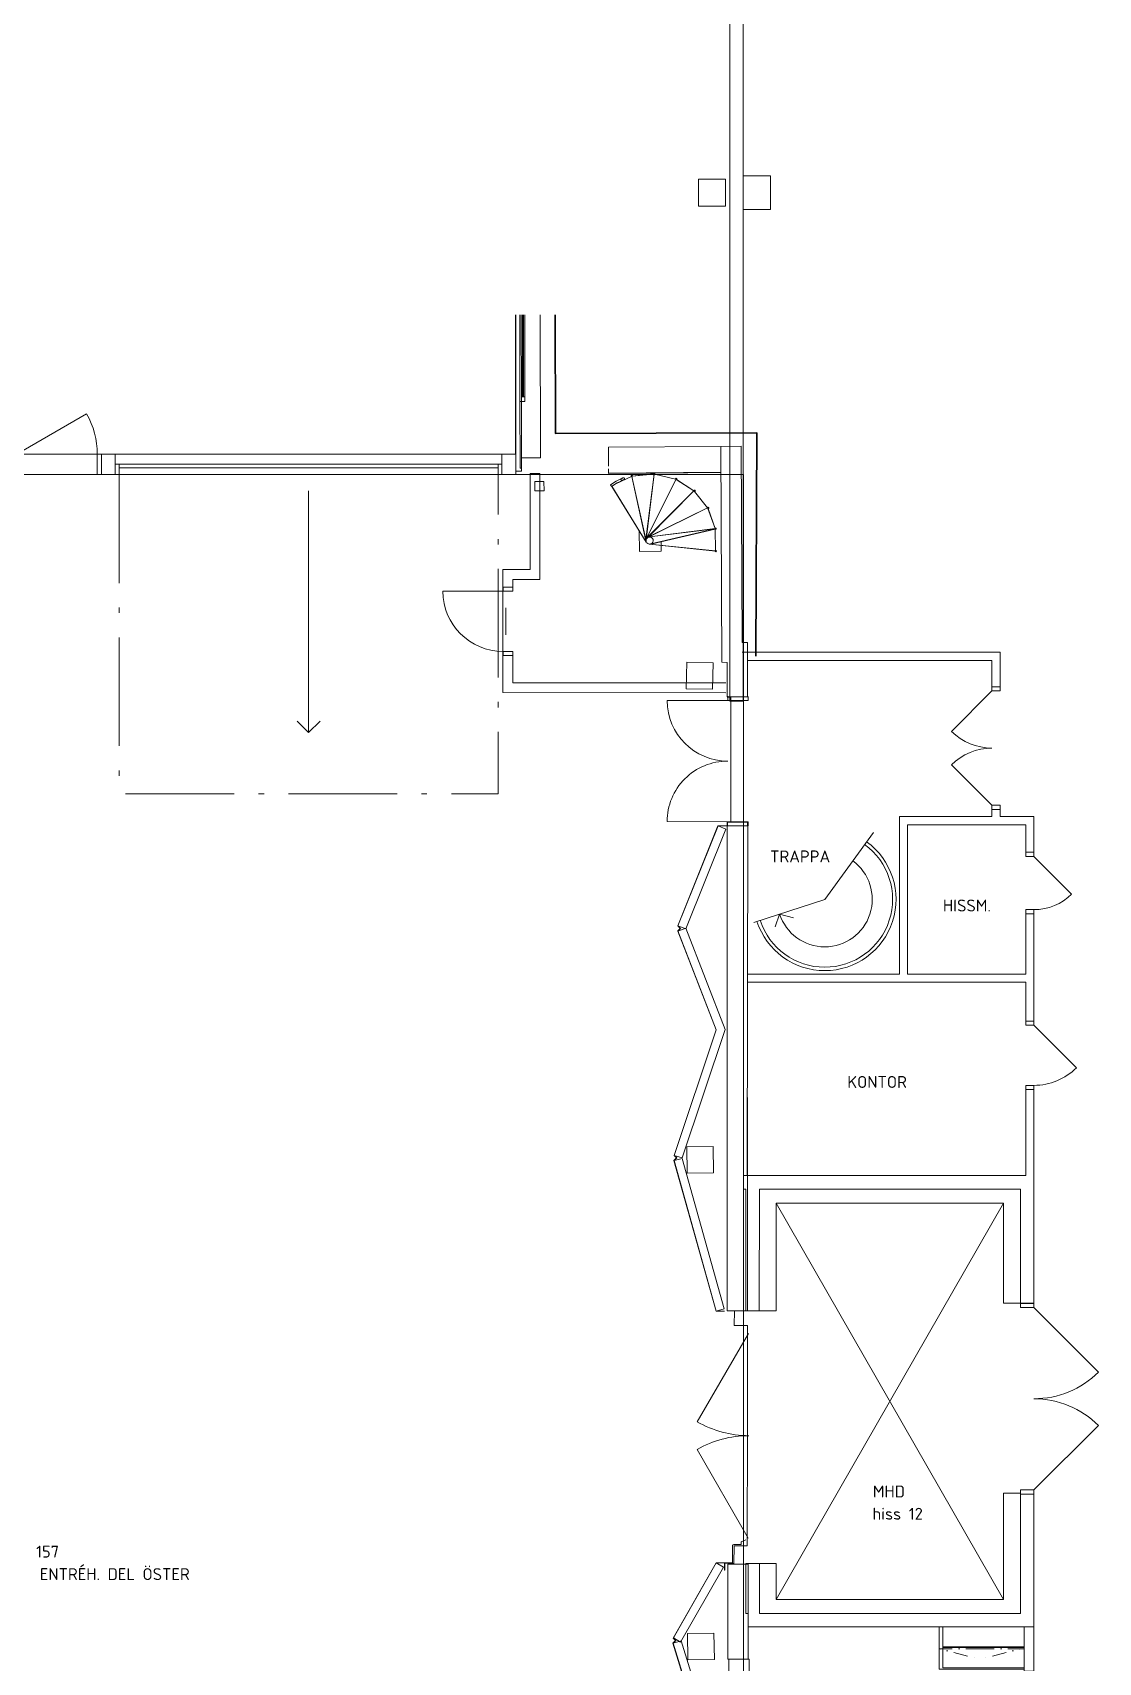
# Model space of a CAD drawing. Header units: millimetres. Extents: x -106764 to 80178, y -104573 to 57950.
# Drawn here: x 60672 to 76377, y 15084 to 39096 of the extents above; entities that cross this region are included whole.
import ezdxf

# ---------------------------------------------------------------- set-up
doc = ezdxf.new("R2010")
doc.units = ezdxf.units.MM
doc.header["$LTSCALE"] = 100
doc.linetypes.add('3 Punktstreckad kort', pattern=[4.1, 2.1, -1, 0, -1])
doc.linetypes.add('IMPORT-A_PSTRECK_4', pattern=[24, 16, -3.6, 0.8, -3.6])
for name, color, linetype, lineweight in [('A-------EMN', 10, 'Continuous', 35), ('A-------T--', 1, 'Continuous', 13), ('A----004E-N', 4, 'Continuous', 13), ('A-27C---E-N', 7, 'Continuous', 18), ('A-27C---EJN', 1, 'Continuous', 9), ('A-27D---E-N', 7, 'Continuous', 9), ('A-42D--BE-N', 1, 'Continuous', 9), ('A-42D--CE-E', 1, 'Continuous', 13), ('A-42D--CE-N', 1, 'Continuous', 9), ('A-42E---E-N', 7, 'Continuous', 9), ('A-43----EM-', 130, 'IMPORT-A_PSTRECK_4', 9), ('A-43CB--E-N', 3, 'Continuous', 18), ('A-44B---E-N', 1, 'Continuous', 9), ('A-45CA--E-N', 1, 'Continuous', 9), ('A-46B--BE-N', 1, 'Continuous', 9), ('A-46B--BEMN', 1, '3 Punktstreckad kort', 9), ('A-71----E--', 1, 'Continuous', 0), ('A-A-NTA-T2N', 1, 'Continuous', 13), ('A-STOMME', 3, 'Continuous', 9), ('A-YTTER', 3, 'Continuous', 9)]:
    doc.layers.add(name, color=color, linetype=linetype, lineweight=lineweight)
doc.styles.add('ISOCPEUR_1', font='isocpeur.ttf', dxfattribs={"height": 500.025001})

# ---------------------------------------------------------------- blocks, each defined once
blk = doc.blocks.new('A-40_P0010_Ej modellerat_dwg_Basic Wall _ Wall-300mm Sw - ___-1214158-A-40-P-010-10184502-A-40_P0010')
at = {"layer": 'A-27C---EJN'}
for p, q in [((329661, 173966), (329649, 175623)), ((329649, 174949), (329656, 173966))]:
    blk.add_line(p, q, dxfattribs=at)
at = {"layer": 'A-27C---EJN', "flags": 128}
blk.add_lwpolyline([(329649, 174953), (329644, 175623), (329649, 175623), (329708, 175624)], dxfattribs=at)
blk = doc.blocks.new('A-40_P0010_Ej modellerat_dwg_Innerdörr standard - D10H-3700372-A-40-P-010-10184559-A-40_P0010')
at = {"layer": 'A-42D--CE-N'}
blk.add_line((430, 72), (492, 72), dxfattribs=at)
at = {"layer": 'A-42D--CE-N', "flags": 128}
for points in [[(492, -73), (430, -73), (430, 72), (430, 957)], [(-518, 72), (-455, 72), (-455, -73), (-518, -73)]]:
    blk.add_lwpolyline(points, dxfattribs=at)
at = {"layer": 'A-42D--CE-N'}
blk.add_arc((430, 72), 885, 90, 180, dxfattribs=at)
blk = doc.blocks.new('A-40_P0010_Ej modellerat_dwg_Parinnerdörr - D28 BEF-1653092-A-40-P-010-10184560-A-40_P0010')
at = {"layer": 'A-42D--CE-E'}
for p, q in [((-1355, 100), (-406, 1049)), ((1330, 100), (381, 1049))]:
    blk.add_line(p, q, dxfattribs=at)
for centre, radius, start, end in [((-1355, 100), 1343, 360, 45), ((1330, 100), 1342, 135, 180)]:
    blk.add_arc(centre, radius, start, end, dxfattribs=at)
at = {"layer": 'A-42D--CE-N', "flags": 128}
for points in [[(-1416, 100), (-1355, 100), (-1355, -100), (-1418, -100)], [(1392, 100), (1330, 100), (1330, -100), (1392, -100)]]:
    blk.add_lwpolyline(points, dxfattribs=at)
blk = doc.blocks.new('A-40_P0010_Ej modellerat_dwg_Innerdörr standard - D10 BEF-1636175-A-40-P-010-10184557-A-40_P0010')
at = {"layer": 'A-42D--CE-E'}
blk.add_line((430, -60), (-196, -686), dxfattribs=at)
blk.add_arc((430, -60), 885, 180, 225, dxfattribs=at)
at = {"layer": 'A-42D--CE-N', "flags": 128}
for points in [[(-518, -60), (-455, -60), (-455, 60), (-518, 60)], [(492, -60), (430, -60), (430, 60), (492, 60)]]:
    blk.add_lwpolyline(points, dxfattribs=at)
blk = doc.blocks.new('A-40_P0010_Ej modellerat_dwg_Innerdörr standard - D9 BEF-1636543-A-40-P-010-10184561-A-40_P0010')
at = {"layer": 'A-42D--CE-E'}
blk.add_line((380, -60), (-175, -615), dxfattribs=at)
blk.add_arc((380, -60), 785, 180, 225, dxfattribs=at)
at = {"layer": 'A-42D--CE-N', "flags": 128}
for points in [[(-468, -60), (-405, -60), (-405, 60), (-468, 60)], [(442, -60), (380, -60), (380, 60), (442, 60)]]:
    blk.add_lwpolyline(points, dxfattribs=at)
blk = doc.blocks.new('A-40_P0010_Ej modellerat_dwg_Parinnerdörr - D18 BEF-1652791-A-40-P-010-10184562-A-40_P0010')
at = {"layer": 'A-42D--CE-E'}
for p, q in [((-855, 60), (-259, 656)), ((830, 60), (234, 656))]:
    blk.add_line(p, q, dxfattribs=at)
for centre, radius, start, end in [((-855, 60), 843, 360, 45), ((830, 60), 842, 135, 180)]:
    blk.add_arc(centre, radius, start, end, dxfattribs=at)
at = {"layer": 'A-42D--CE-N', "flags": 128}
for points in [[(-916, 60), (-855, 60), (-855, -60), (-918, -60)], [(892, 60), (830, 60), (830, -60), (892, -60)]]:
    blk.add_lwpolyline(points, dxfattribs=at)
blk = doc.blocks.new('A-40_P0010_Ej modellerat_dwg_Parinnerdörr - PD19B-2639822-A-40-P-010-10184596-A-40_P0010')
at = {"layer": 'A-42D--CE-N'}
for p, q in [((-966, 150), (-905, 150)), ((880, 150), (942, 150))]:
    blk.add_line(p, q, dxfattribs=at)
at = {"layer": 'A-42D--CE-N', "flags": 128}
for points in [[(-968, -150), (-905, -150), (-905, 150), (-905, 1042)], [(942, -150), (880, -150), (880, 150), (880, 1042)]]:
    blk.add_lwpolyline(points, dxfattribs=at)
at = {"layer": 'A-42D--CE-N'}
for centre, radius, start, end in [((-905, 150), 893, 360, 90), ((880, 150), 892, 90, 180)]:
    blk.add_arc(centre, radius, start, end, dxfattribs=at)
blk = doc.blocks.new('A-40_P0010_Ej modellerat_dwg_Bänkskiva - d620-4754109-A-40-P-010-10184753-A-40_P0010')
at = {"layer": 'A-46B--BE-N', "flags": 128}
blk.add_lwpolyline([(0, 0), (0, -620), (1250, -620)], dxfattribs=at)
blk = doc.blocks.new('A-40_P0010_Ej modellerat_dwg_Skåp-VS-1 lucka - b600 h704-4743892-A-40-P-010-10184755-A-40_P0010')
at = {"layer": 'A-46B--BEMN'}
blk.add_line((-255, 0), (345, 0), dxfattribs=at)
at = {"layer": 'A-46B--BEMN', "flags": 128}
blk.add_lwpolyline([(345, -320), (-255, -320), (324, -475)], dxfattribs=at)
blk = doc.blocks.new('A-40_P0010_Ej modellerat_dwg_Skåp-VS-1 lucka - b600 h704-4744138-A-40-P-010-10184756-A-40_P0010')
at = {"layer": 'A-46B--BEMN'}
blk.add_line((-255, 0), (345, 0), dxfattribs=at)
at = {"layer": 'A-46B--BEMN', "flags": 128}
blk.add_lwpolyline([(345, 320), (-255, 320), (324, 475)], dxfattribs=at)
blk = doc.blocks.new('A-40_P0010_Ej modellerat_dwg_Skåp-PB-VS - h704-4746420-A-40-P-010-10184757-A-40_P0010')
at = {"layer": 'A-46B--BEMN'}
blk.add_line((20, -320), (70, -320), dxfattribs=at)

msp = doc.modelspace()

# ---------------------------------------------------------------- linework, layer by layer
at = {"layer": 'A-------EMN'}
msp.add_line((74082.6, 15306.5), (75282.6, 15306.5), dxfattribs=at)
at = {"layer": 'A-------EMN', "flags": 128}
msp.add_lwpolyline([(71329.4, 29907), (71342.4, 33199.8), (68378.7, 33189.6), (68372.6, 34938.4)], dxfattribs=at)
at = {"layer": 'A----004E-N'}
msp.add_line((67643, 30622.2), (67643, 30222.2), dxfattribs=at)
at = {"layer": 'A----004E-N', "flags": 128}
msp.add_lwpolyline([(75282.6, 15006.5), (74082.6, 15006.5), (74082.6, 15606.5)], dxfattribs=at)
at = {"layer": 'A-27C---E-N', "flags": 128}
for points in [[(70826.4, 29818.7), (70907.1, 29817), (70908.4, 29310.4), (71208.4, 29311.1), (71206.4, 30110.6), (71125.3, 30112.4), (71114.9, 33000.8), (70814.9, 32998.7)], [(61688, 32585.8), (61888, 32585.8), (61888, 32885.8), (61688, 32885.8)], [(67588, 32585.8), (67794.7, 32585.8), (67794.7, 32885.8), (67588, 32885.8)], [(71228.7, 7297.7), (71228.7, 15134), (70928.7, 15134), (70928.7, 7297.7)]]:
    msp.add_lwpolyline(points, close=True, dxfattribs=at)
for points in [[(71205.6, 27407.5), (71205.6, 27465.7), (70905.6, 27465.7)], [(71012.3, 20264.6), (71205.6, 20264.6), (71205.6, 23405.7)], [(71214.3, 15806.5), (71214.3, 16534), (70914.3, 16534), (70914.3, 15134), (71214.3, 15134), (71214.3, 15606.5)]]:
    msp.add_lwpolyline(points, dxfattribs=at)
at = {"layer": 'A-27C---EJN'}
msp.add_line((67853.7, 33661.9), (67853.2, 34938.4), dxfattribs=at)
at = {"layer": 'A-27C---EJN', "flags": 128}
for points in [[(68153.2, 34938.4), (68153.9, 32829), (67873.9, 32828.9)], [(69158.5, 32707), (69156.5, 32987), (70814.9, 32998.7)]]:
    msp.add_lwpolyline(points, dxfattribs=at)
at = {"layer": 'A-27D---E-N', "flags": 128}
for points in [[(70310.8, 29818.9), (70302.5, 29429), (70692.4, 29420.6), (70700.8, 29810.5)], [(70312.4, 22682), (70317.7, 22292.1), (70707.6, 22297.3), (70702.4, 22687.3)], [(70322.6, 15512), (70327.8, 15122.1), (70717.8, 15127.3), (70712.5, 15517.3)]]:
    msp.add_lwpolyline(points, close=True, dxfattribs=at)
at = {"layer": 'A-27D---E-N'}
msp.add_lwpolyline([(70905.5, 20265.1), (70905.5, 27465.7)], dxfattribs=at)
at = {"layer": 'A-27D---E-N', "flags": 128}
msp.add_lwpolyline([(70905.5, 20265.1), (71180.5, 20264.9), (71183.1, 22056.5), (71147.6, 22056.5), (71147.6, 22256.5), (71203.5, 22256.5), (71213, 27407.5), (70911.6, 27408.1)], dxfattribs=at)
at = {"layer": 'A-42D--BE-N'}
for p, q in [((67789, 34938.4), (67789.7, 32885.8)), ((67794.6, 32885.8), (67794, 34938.4)), ((67873.2, 34938.4), (67873.6, 33732))]:
    msp.add_line(p, q, dxfattribs=at)
at = {"layer": 'A-42D--BE-N', "flags": 128}
for points in [[(67923.6, 33732), (67873.6, 33732), (67873.7, 33662), (67923.7, 33662), (67923.6, 33732), (67923.2, 34938.4)], [(67891.2, 34938.4), (67891.6, 33732), (67905.6, 33732), (67905.2, 34938.4)], [(67874, 32677.1), (67873.7, 33662), (67853.7, 33661.9), (67854, 32677.1), (67874, 32677.1), (67874, 32634.6), (67794.7, 32634.5)]]:
    msp.add_lwpolyline(points, dxfattribs=at)
at = {"layer": 'A-42D--CE-N'}
for p, q in [((64738, 32346.8), (64738, 28782.8)), ((71220.2, 19932.2), (70466.3, 18630.7)), ((71205, 18405.2), (71207.1, 19910.8)), ((71202.9, 16938.4), (71205, 18401.1)), ((71215.9, 16917), (70465.7, 18220.6))]:
    msp.add_line(p, q, dxfattribs=at)
at = {"layer": 'A-42D--CE-N', "flags": 128}
for points in [[(60378, 32585.8), (60440.5, 32585.8), (60440.5, 32885.8), (61466.8, 33478.3)], [(61688, 32885.8), (61625.5, 32885.8), (61625.5, 32585.8), (61688, 32585.8)], [(61888, 32585.8), (61945.5, 32585.8), (61945.5, 32735.8), (61888, 32735.8)], [(67588, 32585.8), (67530.5, 32585.8), (67530.5, 32735.8), (67530.5, 32685.8), (61945.5, 32685.8), (61945.5, 32735.8), (67530.5, 32735.8), (67588, 32735.8)], [(64907.7, 28952.5), (64738, 28782.8), (64568.3, 28952.5)], [(71207.1, 19914.6), (71207.3, 20049.6), (71012, 20049.9), (71012.3, 20264.9)], [(70987.4, 16804.9), (70987.1, 16539.9), (71007.1, 16539.9), (71007.4, 16799.9), (71202.7, 16799.6), (71202.9, 16934.6)], [(71182.9, 16891.8), (71112.5, 16859.2), (71112.4, 16819.7), (71002.4, 16819.9)]]:
    msp.add_lwpolyline(points, dxfattribs=at)
msp.add_lwpolyline([(70872.9, 16445.1), (70873.1, 16545.1), (70987.1, 16544.9), (70987.1, 16548.9), (70869.1, 16549.1), (70868.9, 16445.1)], close=True, dxfattribs=at)
at = {"layer": 'A-42D--CE-N'}
for centre, radius, start, end in [((60440.5, 32885.8), 1185, 0, 30), ((71227.2, 19932.2), 1507.6, 239.68866, 269.91905), ((71222.9, 16917), 1507.6, 89.91905, 120.14944), ((71002.4, 16804.9), 15, 89.91905, 179.91905)]:
    msp.add_arc(centre, radius, start, end, dxfattribs=at)
at = {"layer": 'A-42E---E-N'}
msp.add_line((71214.3, 15806.5), (71214.3, 15606.5), dxfattribs=at)
at = {"layer": 'A-43----EM-', "flags": 128}
msp.add_lwpolyline([(61945.5, 32585.8), (61945.5, 27882.8), (67530.5, 27882.8), (67530.5, 32585.8)], dxfattribs=at)
at = {"layer": 'A-43CB--E-N'}
for p, q in [((70868.5, 20260.8), (70744.7, 20260.8)), ((75427.6, 20376.5), (75227.6, 20376.5)), ((70114.3, 15444.5), (70744.1, 16549.4)), ((75427.6, 15606.5), (71214.3, 15606.5))]:
    msp.add_line(p, q, dxfattribs=at)
at = {"layer": 'A-43CB--E-N', "flags": 128}
for points in [[(68148, 31040.8), (68148, 32602.9), (68003, 32602.9), (68003, 31185.8), (67603, 31185.8), (67603, 30927.2), (67748, 30927.2), (67748, 31040.8)], [(70295.2, 25892.4), (70885.2, 27362.4), (70771.5, 27408), (70181.5, 25938)]]:
    msp.add_lwpolyline(points, close=True, dxfattribs=at)
for points in [[(70885.5, 29514.5), (67748, 29517.2), (67748, 29917.2), (67603, 29917.2), (67603, 29372.3), (70885.3, 29369.5)], [(71207.1, 29847), (74807.6, 29847), (74807.6, 29459), (74927.6, 29459), (74927.6, 29967), (71125.9, 29967), (71125.9, 29966.1), (71206.8, 29964.2)], [(71208.7, 25106.5), (75307.6, 25106.5), (75307.6, 24533.2), (75427.6, 24533.2), (75427.6, 26112.1), (75307.6, 26112.1), (75307.6, 25226.5), (73564.6, 25226.5), (73564.6, 27426.5), (75307.6, 27426.5), (75307.6, 27022.1), (75427.6, 27022.1), (75427.6, 27546.5), (74927.6, 27546.5), (74927.6, 27649), (74807.6, 27649), (74807.6, 27546.5)], [(70181.5, 25859.5), (70220.7, 25898.8), (70181.5, 25938), (70771.5, 27408), (70768.7, 27409.1), (70177.2, 25935.3), (70213.6, 25898.8), (70177.2, 25862.3), (70742.9, 24404.4), (70123.5, 22552), (70158.9, 22516.7), (70122, 22479.6), (70742.4, 20257.8), (70868.5, 20257.8)], [(70905.6, 27410.9), (70771.5, 27411), (70771.5, 27408), (70905.6, 27407.9)], [(74807.6, 27546.5), (73444.6, 27546.5), (73444.6, 25226.5), (71208.9, 25226.5)], [(70746.1, 24404.4), (70181.5, 25859.5), (70295.7, 25903.8), (70876.3, 24407.5), (70243.8, 22516.1), (70127.6, 22554.9), (70746.1, 24404.4), (70127.6, 22554.9), (70162.5, 22520.2), (70166, 22516.7), (70126, 22476.5), (70744.7, 20260.8), (70862.7, 20293.7), (70244, 22509.5), (70126, 22476.5)], [(71180.5, 20264.7), (71380.5, 20264.4), (71383.1, 22056.5), (75227.6, 22056.5), (75227.6, 20374), (75427.6, 20374), (75427.6, 22256.5), (75427.6, 23523.2), (75307.6, 23523.2), (75307.6, 22256.5), (71203.5, 22256.5)], [(75282.6, 15606.5), (75282.6, 14956.5), (75427.6, 14956.5), (75427.6, 17564), (75227.6, 17564), (75227.6, 15806.5), (71382.6, 15806.5), (71381.8, 16540), (71181.8, 16539.8), (71182.6, 15806.5), (71214.3, 15806.5)], [(70532.6, 13992.8), (70112, 15366.1), (70152.4, 15406.5), (70114.3, 15444.5), (70220.8, 15383.9), (70850.5, 16488.8), (70744.1, 16549.4), (70868.2, 16549.4), (70868.2, 16552.4), (70742.3, 16552.4), (70109.6, 15442.2), (70145.3, 15406.5), (70108, 15369.1), (70529.6, 13992.5)], [(70532.4, 13991.3), (70112, 15366.1), (70229.2, 15401.9), (70575.1, 14270.8)]]:
    msp.add_lwpolyline(points, dxfattribs=at)
at = {"layer": 'A-44B---E-N'}
for p, q in [((61688, 32885.8), (60378, 32885.8)), ((67588, 32885.8), (61888, 32885.8)), ((71145.1, 32585.8), (48655.5, 32585.8)), ((68003, 32585.8), (67794.7, 32585.8)), ((71145.1, -5950.2), (71145.1, 32585.8)), ((67603, 29917.2), (67603, 30927.2)), ((70987, 16534), (70987.1, 16539.9))]:
    msp.add_line(p, q, dxfattribs=at)
at = {"layer": 'A-44B---E-N', "flags": 128}
msp.add_lwpolyline([(70958.7, 27465.7), (70960.2, 29306.4), (70908.4, 29306.4)], dxfattribs=at)
at = {"layer": 'A-45CA--E-N'}
for p, q in [((69495.4, 32558.1), (69277.7, 32455.5)), ((69823.4, 32593.4), (69508.4, 32561.3)), ((70146.7, 32517.6), (69837.5, 32592.4)), ((70415.8, 32345.2), (70159, 32512)), ((70618.8, 32095.4), (70426.8, 32335.9)), ((70729, 31792.1), (70624.4, 32084.4)), ((69933.5, 31542.1), (69932.8, 31596.3))]:
    msp.add_line(p, q, dxfattribs=at)
at = {"layer": 'A-45CA--E-N', "flags": 128}
for points in [[(68209.2, 32347.5), (68207.4, 32482.5), (68072.4, 32480.7), (68074.2, 32345.7)], [(69361.7, 32532.1), (69271.5, 32487), (69186.2, 32433.2), (69271.5, 32487)], [(69497.2, 32556.7), (69263.9, 32446.8)], [(69504.4, 32543), (69500, 32555.9)], [(69825.7, 32591.6), (69508.1, 32559.3)], [(69828.1, 32576.3), (69828.3, 32589.6)], [(70147.5, 32515.4), (69834.4, 32591.1)], [(70144.5, 32500.2), (70149.5, 32513.8)], [(70414.4, 32343.8), (70156.8, 32511.1)], [(70617.2, 32094.2), (70423, 32337.5)], [(70728.1, 31788.7), (70621.4, 32086.6)], [(69764.2, 31557.8), (70734.4, 31456.5), (70731.2, 31788), (69763.1, 31668.4), (69763.4, 31666.4), (70729.3, 31785.7), (70732.3, 31458.7), (69764.4, 31559.8)]]:
    msp.add_lwpolyline(points, close=True, dxfattribs=at)
for points in [[(69186.2, 32433.2), (69186.5, 32432.8), (69187.4, 32431.6), (69188.8, 32429.6), (69190.5, 32427.1), (69192.6, 32424.1), (69194.9, 32420.9), (69197.1, 32417.8), (69199.2, 32414.8), (69201, 32412.3), (69202.3, 32410.3), (69203.2, 32409.1), (69203.5, 32408.7), (69286.2, 32460.9), (69373.8, 32504.6), (69286.2, 32460.9), (69203.5, 32408.7)], [(69501.5, 32556.5), (69708.6, 31607.5), (69710.6, 31607.9), (69503.3, 32557.3), (69710.6, 31607.7), (69712.2, 31607.9)], [(69829.7, 32589.1), (69709.9, 31626.1), (69711.9, 31625.9), (69831.8, 32590), (69711.9, 31625.6), (69714.4, 31625)], [(70150.8, 32512.8), (69717.3, 31643.2), (69719.1, 31642.3), (70152.5, 32511.6), (69719, 31642.1), (69721.5, 31640.5)], [(69206.1, 32410.5), (69713.6, 31589.5), (69715.3, 31590.6), (69207.9, 32411.5), (69715.4, 31590.4), (69717.6, 31591.4)], [(70418.4, 32346.5), (70417.8, 32347.2), (69729.2, 31656.3), (69730.6, 31654.9), (70417.6, 32344.2), (69730.4, 31654.8), (69732.1, 31652.7)], [(70428.7, 32333.4), (70430.5, 32335.7), (70428.9, 32336.7)], [(70618.7, 32094.9), (69745, 31665.2), (69745.9, 31663.4), (70618.4, 32092.6), (69745.7, 31663.3), (69746.4, 31661.4)], [(69610.6, 31756.2), (69614.7, 31449.5), (69934.7, 31453.8), (69933.5, 31540.1)], [(69781.3, 31563.9), (69781.6, 31562.9), (70727.5, 31784.7), (69781.8, 31563), (69782.3, 31561), (70727.3, 31782.6)], [(71298.5, 25986.6), (72344.6, 26326.5), (73061.7, 27313.5)], [(71612.8, 25922.1), (71678.9, 26110.2), (71884.8, 26055.1)]]:
    msp.add_lwpolyline(points, dxfattribs=at)
at = {"layer": 'A-45CA--E-N'}
for centre, radius, start, end in [((69500.2, 32565.3), 10, 82.77, 262.77), ((69500.2, 32565.3), 10, 262.77, 82.77), ((69830.5, 32598.8), 10, 82.77, 262.77), ((69830.5, 32598.8), 10, 262.77, 82.77), ((70155.7, 32520), 10, 82.77, 262.77), ((70155.7, 32520), 10, 262.77, 82.77), ((70427, 32345.3), 10, 82.77, 262.77), ((70427, 32345.3), 10, 262.77, 82.77), ((70627.2, 32093.1), 10, 82.77, 262.77), ((70627.2, 32093.1), 10, 262.77, 82.77), ((70736.4, 31785.9), 10, 82.77, 262.77), ((70736.4, 31785.9), 10, 262.77, 82.77), ((69764, 31612.7), 52, 82.77, 262.77), ((69764, 31612.7), 52, 262.77, 82.77), ((70739, 31455.7), 10, 82.77, 262.77), ((70739, 31455.7), 10, 262.77, 82.77), ((72344.6, 26326.5), 1050, 198, 54), ((72344.6, 26326.5), 1000, 198, 54), ((72344.6, 26326.5), 700, 198, 54)]:
    msp.add_arc(centre, radius, start, end, dxfattribs=at)
for points, knots in [([(69361.7, 32532.1), (69359.3, 32531), (69355.9, 32529.2), (69352.1, 32526.6), (69350, 32525), (69348.8, 32523.9), (69347.8, 32523), (69346.9, 32522.1), (69345.7, 32520.9), (69344.7, 32519.7), (69344, 32518.7), (69343.7, 32518.2), (69343.4, 32517.8), (69343.2, 32517.4), (69342.8, 32516.8), (69342.3, 32515.8), (69341.5, 32514.2), (69340.9, 32512.3), (69340.7, 32511), (69340.7, 32510.1), (69340.8, 32509.4), (69341, 32508.3), (69341.5, 32506.7), (69342.3, 32505.2), (69343, 32504.3), (69343.4, 32503.8), (69344, 32503.2), (69345.1, 32502.4), (69347, 32501.6), (69348.6, 32501.1), (69349.8, 32500.8), (69350.4, 32500.7), (69350.9, 32500.6), (69351.4, 32500.5), (69352, 32500.4), (69353.1, 32500.3), (69354.8, 32500.2), (69356.4, 32500.3), (69357.8, 32500.4), (69358.7, 32500.5), (69359.7, 32500.6), (69361, 32500.7), (69362.6, 32501), (69364.5, 32501.4), (69368.3, 32502.4), (69371.4, 32503.5), (69373.8, 32504.6)], [0, 0, 0, 0, 0.1111111, 0.1666667, 0.1944444, 0.2222222, 0.2361111, 0.25, 0.2777778, 0.3055556, 0.3194444, 0.3263889, 0.3333333, 0.3402778, 0.3472222, 0.3611111, 0.3888889, 0.4166667, 0.4444444, 0.4513889, 0.4583333, 0.4722222, 0.5, 0.5277778, 0.5416667, 0.5486111, 0.5555556, 0.5833333, 0.6111111, 0.6388889, 0.6527778, 0.6597222, 0.6666667, 0.6736111, 0.6805556, 0.6944444, 0.7222222, 0.75, 0.7638889, 0.7777778, 0.7916667, 0.8055556, 0.8333333, 0.8611111, 0.8888889, 1, 1, 1, 1]), ([(69373.8, 32504.6), (69376.2, 32505.6), (69379.1, 32507.1), (69382.3, 32509.2), (69384, 32510.4), (69385.3, 32511.4), (69386.3, 32512.2), (69387, 32512.8), (69387.7, 32513.5), (69388.7, 32514.4), (69389.9, 32515.6), (69390.9, 32516.8), (69391.6, 32517.7), (69392, 32518.3), (69392.2, 32518.7), (69392.5, 32519.1), (69392.8, 32519.6), (69393.4, 32520.7), (69394.2, 32522.2), (69394.8, 32524.1), (69395, 32525.5), (69394.9, 32526.4), (69394.9, 32527), (69394.6, 32528.1), (69394.1, 32529.7), (69393.2, 32531.2), (69392.6, 32532.1), (69392.2, 32532.6), (69391.5, 32533.2), (69390.4, 32534), (69388.5, 32534.8), (69386.9, 32535.3), (69385.7, 32535.6), (69385.1, 32535.7), (69384.6, 32535.8), (69384.2, 32535.9), (69383.5, 32536), (69382.4, 32536.2), (69380.8, 32536.2), (69379.1, 32536.2), (69377.8, 32536.1), (69376.8, 32536.1), (69375.8, 32536), (69374.6, 32535.8), (69372.9, 32535.6), (69371, 32535.1), (69367.2, 32534.2), (69364.2, 32533.1), (69361.7, 32532.1)], [0, 0, 0, 0, 0.1111111, 0.1388889, 0.1666667, 0.1944444, 0.2083333, 0.2222222, 0.2361111, 0.25, 0.2777778, 0.3055556, 0.3194444, 0.3263889, 0.3333333, 0.3402778, 0.3472222, 0.3611111, 0.3888889, 0.4166667, 0.4444444, 0.4513889, 0.4583333, 0.4722222, 0.5, 0.5277778, 0.5416667, 0.5486111, 0.5555556, 0.5833333, 0.6111111, 0.6388889, 0.6527778, 0.6597222, 0.6666667, 0.6736111, 0.6805556, 0.6944444, 0.7222222, 0.75, 0.7638889, 0.7777778, 0.7916667, 0.8055556, 0.8333333, 0.8611111, 0.8888889, 1, 1, 1, 1])]:
    msp.add_open_spline(points, degree=3, knots=knots, dxfattribs=at)
at = {"layer": 'A-71----E--'}
msp.add_line((71630.7, 21851.5), (74977.6, 16011.5), dxfattribs=at)
at = {"layer": 'A-71----E--', "flags": 128}
for points in [[(71245.7, 16539.9), (71630.7, 16540.3), (71630.7, 16011.5), (74977.6, 21851.5)], [(71380.5, 20264.4), (71630.7, 20264.1), (71630.7, 21851.5), (74977.6, 21851.5), (74977.6, 20376.5), (75227.6, 20376.5)], [(75227.6, 17576.5), (74977.6, 17576.5), (74977.6, 16011.5), (71630.7, 16011.5)]]:
    msp.add_lwpolyline(points, dxfattribs=at)
at = {"layer": 'A-STOMME', "flags": 128}
for points in [[(71543.5, 36988), (71143.5, 36988), (71143.5, 36488), (71543.5, 36488)], [(70483.5, 36538), (70883.5, 36538), (70883.5, 36938), (70483.5, 36938)]]:
    msp.add_lwpolyline(points, close=True, dxfattribs=at)
at = {"layer": 'A-YTTER', "flags": 128}
msp.add_lwpolyline([(70943.5, 49114), (70943.5, 29248), (71143.5, 29248), (71143.5, 49114)], dxfattribs=at)

# ---------------------------------------------------------------- block references
for name, p, rotation in [('A-40_P0010_Ej modellerat_dwg_Basic Wall _ Wall-300mm Sw - ___-1214158-A-40-P-010-10184502-A-40_P0010', (244782.4, -297041.2), 90.00000000000001), ('A-40_P0010_Ej modellerat_dwg_Innerdörr standard - D10H-3700372-A-40-P-010-10184559-A-40_P0010', (67675.5, 30434.8), 90.00000000000001), ('A-40_P0010_Ej modellerat_dwg_Parinnerdörr - PD19B-2639822-A-40-P-010-10184596-A-40_P0010', (71064.4, 28375.4), 89.95131440578947), ('A-40_P0010_Ej modellerat_dwg_Parinnerdörr - D18 BEF-1652791-A-40-P-010-10184562-A-40_P0010', (74867.6, 28566.7), 90.00000000000001), ('A-40_P0010_Ej modellerat_dwg_Innerdörr standard - D9 BEF-1636543-A-40-P-010-10184561-A-40_P0010', (75367.6, 26579.8), 90.00000000000001), ('A-40_P0010_Ej modellerat_dwg_Innerdörr standard - D10 BEF-1636175-A-40-P-010-10184557-A-40_P0010', (75367.6, 24040.8), 90.00000000000001), ('A-40_P0010_Ej modellerat_dwg_Parinnerdörr - D28 BEF-1653092-A-40-P-010-10184560-A-40_P0010', (75327.6, 18956.4), 270), ('A-40_P0010_Ej modellerat_dwg_Skåp-VS-1 lucka - b600 h704-4744138-A-40-P-010-10184756-A-40_P0010', (74977.3, 15606.5), 180)]:
    msp.add_blockref(name, p, dxfattribs=dict(rotation=rotation))
for name, p in [('A-40_P0010_Ej modellerat_dwg_Bänkskiva - d620-4754109-A-40-P-010-10184753-A-40_P0010', (74032.6, 15606.5)), ('A-40_P0010_Ej modellerat_dwg_Skåp-VS-1 lucka - b600 h704-4743892-A-40-P-010-10184755-A-40_P0010', (74287.9, 15606.5)), ('A-40_P0010_Ej modellerat_dwg_Skåp-PB-VS - h704-4746420-A-40-P-010-10184757-A-40_P0010', (75212.9, 15606.5))]:
    msp.add_blockref(name, p)

# ---------------------------------------------------------------- texts
at = {"layer": 'A-------T--', "char_height": 175, "attachment_point": 1, "line_spacing_factor": 1.149209, "style": 'ISOCPEUR_1'}
for s, insert, width in [('TRAPPA', (71539.2, 27046.6), 1045.746), ('TRAPPA', (71539.2, 27046.6), 1045.746), ('HISSM.', (74085.5, 26322.6), 815.682), ('HISSM.', (74085.5, 26322.6), 815.682), ('KONTOR', (72676.4, 23723.4), 1003.916), ('KONTOR', (72676.4, 23723.4), 1003.916), ('MHD', (73053.5, 17689.5), 522.873), ('hiss 12', (73047.2, 17362.1), 878.426)]:
    msp.add_mtext(s, dxfattribs=dict(at, insert=insert, width=width))
at = {"layer": 'A-A-NTA-T2N', "char_height": 175, "attachment_point": 1, "line_spacing_factor": 1.149209, "style": 'ISOCPEUR_1'}
for s, insert, width in [('157', (60723.7, 16803.8), 397.383), ('ENTRÉH. DEL ÖSTER', (60778.6, 16472.3), 2551.619)]:
    msp.add_mtext(s, dxfattribs=dict(at, insert=insert, width=width))

doc.saveas('drawing.dxf')
